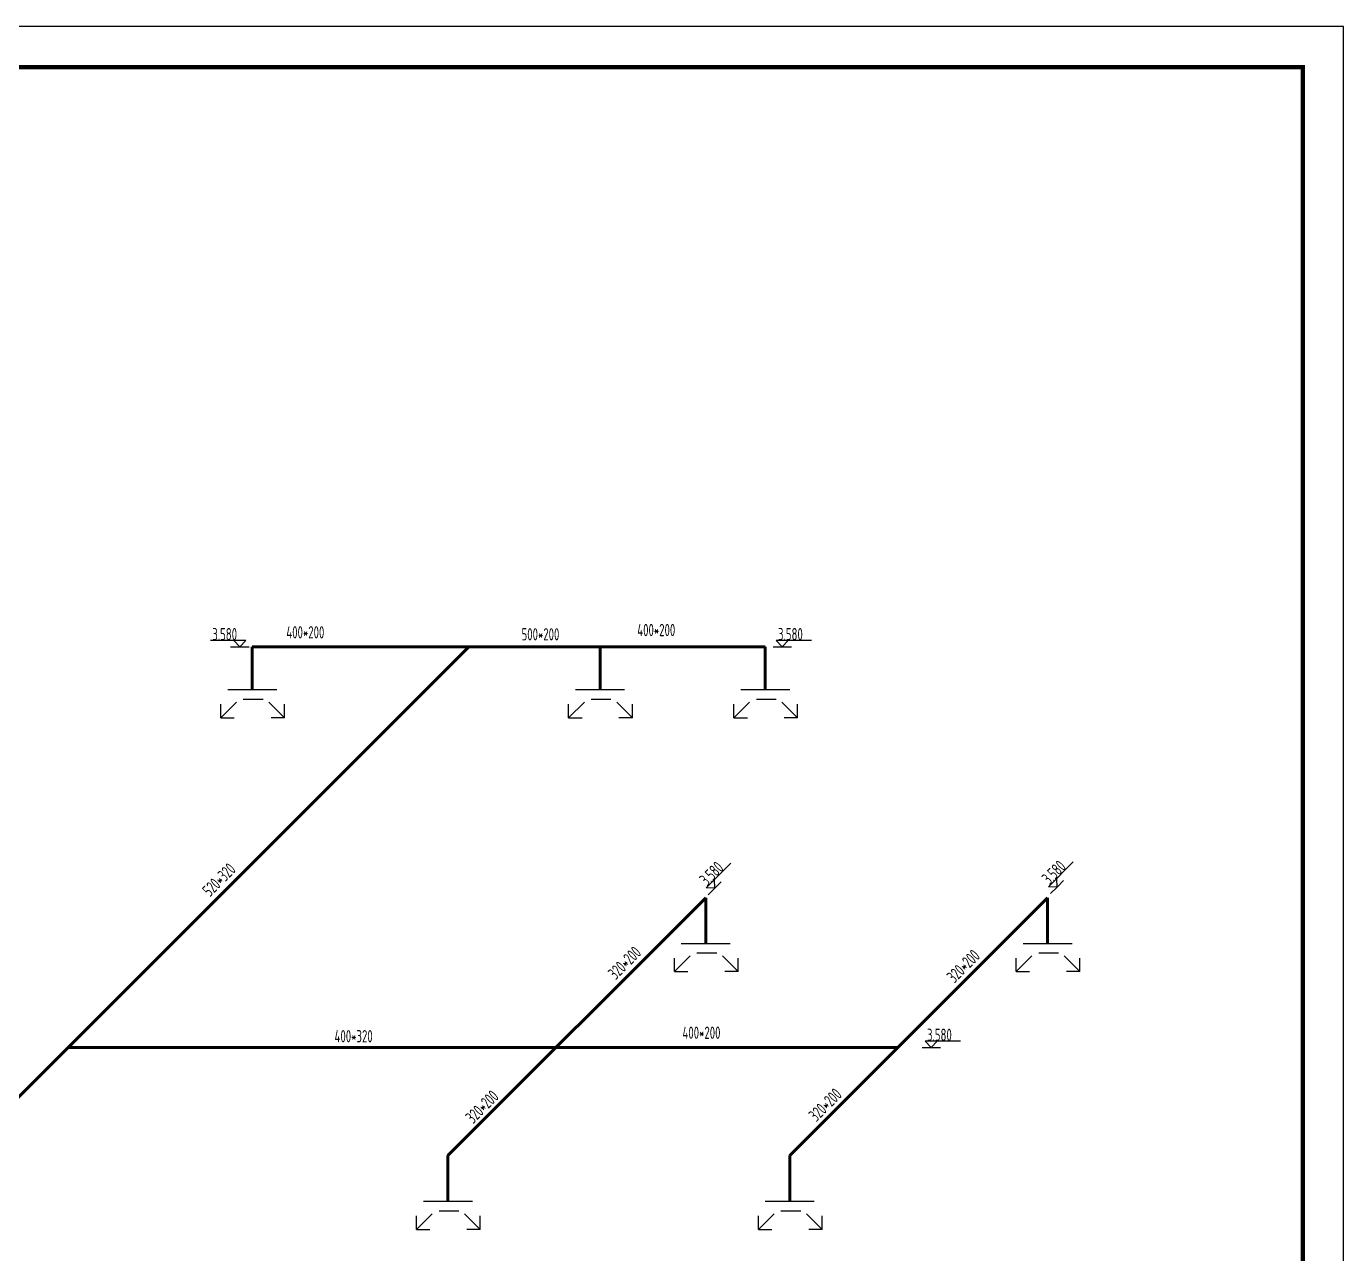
# Model space of a CAD drawing. Extents: x 5136380 to 5447195, y -425726 to -253846.
# Drawn here: x 5397143 to 5413271, y -384490 to -369462 of the extents above; entities that cross this region are included whole.
import ezdxf

# ---------------------------------------------------------------- set-up
doc = ezdxf.new("R2010")
doc.units = 0
doc.header["$LTSCALE"] = 1000
doc.header["$MEASUREMENT"] = 0
doc.layers.get('0').update_dxf_attribs({"linetype": 'CONTINUOUS'})
for name, color, linetype in [('ACS_SFG_BZ', 3, 'CONTINUOUS'), ('ACS_SFG_FK', 7, 'CONTINUOUS'), ('PUB_TEXT', 7, 'CONTINUOUS'), ('PUB_TITLE', 4, 'CONTINUOUS'), ('文字', 11, 'CONTINUOUS')]:
    doc.layers.add(name, color=color, linetype=linetype)
doc.styles.add('样式 1', font='sceie.shx', dxfattribs={"width": 0.75, "bigfont": 'sceic.shx'})

# ---------------------------------------------------------------- blocks, each defined once
blk = doc.blocks.new('SLQ_XX')
for p, q in [((-3, 0), (3, 0)), ((-3.84, -3.44), (-1.92, -1.52)), ((-1.09, -1.16), (1.34, -1.16)), ((3.96, -3.44), (2.04, -1.52)), ((-3.84, -3.44), (-3.84, -1.8)), ((3.96, -3.44), (3.96, -1.8)), ((-3.84, -3.44), (-2.2, -3.44)), ((3.96, -3.44), (2.32, -3.44))]:
    blk.add_line(p, q)

msp = doc.modelspace()

# ---------------------------------------------------------------- linework, layer by layer
at = {"color": 4, "lineweight": 60}
for p, q in [((5395708.5, -383911.6), (5402559.8, -377060.3)), ((5399907.7, -377060.3), (5406190.3, -377060.3)), ((5399907.7, -377060.3), (5399907.7, -377583.7)), ((5404166.5, -377060.3), (5404166.5, -377583.7)), ((5406190.3, -377060.3), (5406190.3, -377583.7)), ((5402304.7, -383289.3), (5405461.7, -380132.3)), ((5405461.7, -380132.3), (5405461.7, -380691.9)), ((5406489.8, -383289.3), (5409646.8, -380132.3)), ((5409646.8, -380132.3), (5409646.8, -380691.9)), ((5397655.6, -381964.5), (5407814.6, -381964.5)), ((5402304.7, -383289.3), (5402304.7, -383848.9)), ((5406489.8, -383289.3), (5406489.8, -383848.9))]:
    msp.add_line(p, q, dxfattribs=at)
for p, q in [((5399643.8, -377059.5), (5399756.5, -377059.5)), ((5399756.5, -377059.5), (5399869.3, -377059.5)), ((5406285, -377059.5), (5406397.8, -377059.5)), ((5406397.8, -377059.5), (5406510.6, -377059.5)), ((5405570.7, -380015.9), (5405650.4, -379936.1)), ((5409762.4, -380002), (5409842.2, -379922.2)), ((5405490.9, -380095.6), (5405570.7, -380015.9)), ((5409682.7, -380081.7), (5409762.4, -380002)), ((5408109.2, -381965.8), (5408222, -381965.8)), ((5408222, -381965.8), (5408334.8, -381965.8))]:
    msp.add_line(p, q)
at = {"layer": 'ACS_SFG_BZ'}
for p, q in [((5399829.2, -376981.6), (5399398.3, -376981.6)), ((5399756.5, -377059.5), (5399683.9, -376981.6)), ((5399756.5, -377059.5), (5399829.2, -376981.6)), ((5406756.1, -376981.6), (5406325.2, -376981.6)), ((5406397.8, -377059.5), (5406325.2, -376981.6)), ((5406397.8, -377059.5), (5406470.5, -376981.6)), ((5405769, -379707.5), (5405464.3, -380012.2)), ((5409960.7, -379693.6), (5409656, -379998.3)), ((5405570.7, -380015.9), (5405567, -379909.4)), ((5409762.4, -380002), (5409758.8, -379895.6)), ((5405570.7, -380015.9), (5405464.3, -380012.2)), ((5409762.4, -380002), (5409656, -379998.3)), ((5408580.2, -381888), (5408149.3, -381888)), ((5408222, -381965.8), (5408149.3, -381888)), ((5408222, -381965.8), (5408294.6, -381888))]:
    msp.add_line(p, q, dxfattribs=at)
at = {"layer": 'PUB_TITLE', "color": 4}
msp.add_lwpolyline([(5371221.4, -399162.1), (5413271.4, -399162.1), (5413271.4, -369462.1), (5371221.4, -369462.1)], close=True, dxfattribs=at)
at = {"layer": 'PUB_TITLE', "color": 4, "const_width": 50}
msp.add_lwpolyline([(5372471.4, -398662.1), (5412771.4, -398662.1), (5412771.4, -369962.1), (5372471.4, -369962.1)], close=True, dxfattribs=at)

# ---------------------------------------------------------------- block references
at = {"layer": 'ACS_SFG_FK', "xscale": 100, "yscale": 100, "zscale": 100}
for p in [(5399907.7, -377583.7), (5404166.5, -377583.7), (5406190.3, -377583.7), (5405461.7, -380691.9), (5409646.8, -380691.9), (5402304.7, -383848.9), (5406489.8, -383848.9)]:
    msp.add_blockref('SLQ_XX', p, dxfattribs=at)

# ---------------------------------------------------------------- texts
at = {"layer": 'PUB_TEXT', "color": 0, "style": '样式 1', "width": 0.75}
for s, p in [('400*200', (5400325.8, -376956.9)), ('500*200', (5403205.7, -376981.2)), ('400*200', (5404622.6, -376929.3)), ('400*320', (5400916.1, -381902.9)), ('400*200', (5405176.1, -381860.1))]:
    msp.add_text(s, height=150, dxfattribs=at).set_placement(p)
for s, p in [('520*320', (5399390.4, -380129)), ('320*200', (5404357.8, -381145.7)), ('320*200', (5408505.8, -381185.5)), ('320*200', (5402613.1, -382907.8)), ('320*200', (5406814.1, -382883.5))]:
    msp.add_text(s, height=150, rotation=45, dxfattribs=at).set_placement(p)
at = {"layer": '文字', "style": '样式 1', "width": 0.75}
for p in [(5399419, -376979.3), (5406345.9, -376979.3), (5408170.1, -381885.6)]:
    msp.add_text('3.580', height=150, dxfattribs=at).set_placement(p)
for p in [(5405477.3, -379995.9), (5409669, -379982)]:
    msp.add_text('3.580', height=150, rotation=45, dxfattribs=at).set_placement(p)

doc.saveas('drawing.dxf')
